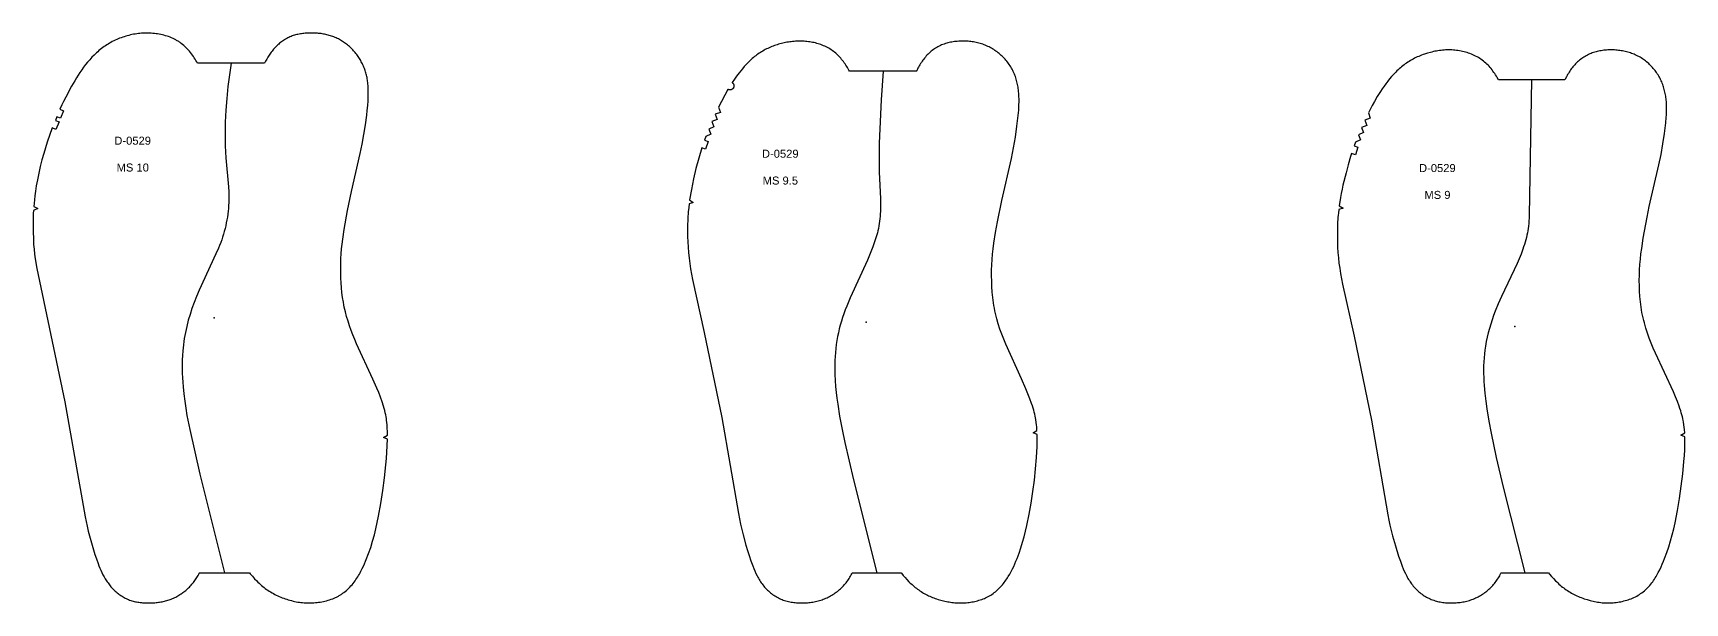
# Model space of a CAD drawing. Extents: x -397 to 4045, y -1309 to -990.
# Drawn here: x 1946 to 2772, y -1309 to -1024 of the extents above; entities that cross this region are included whole.
import ezdxf

# ---------------------------------------------------------------- set-up
doc = ezdxf.new("R2010")
doc.units = 0
doc.layers.add('DEFAULT', color=7, linetype='CONTINUOUS')
doc.styles.add('ARIAL_REGULAR', font='arial.ttf')

msp = doc.modelspace()

# ---------------------------------------------------------------- linework, layer by layer
at = {"layer": 'DEFAULT'}
for points in [[(2029.18, -1294.09), (2029.25, -1293.94), (2054.27, -1293.94), (2054.66, -1294.42), (2055.71, -1295.64), (2056.8, -1296.83), (2057.93, -1297.98), (2058.51, -1298.55), (2059.1, -1299.1), (2059.69, -1299.64), (2060.3, -1300.17), (2060.92, -1300.69), (2061.55, -1301.19), (2062.19, -1301.68), (2062.84, -1302.15), (2063.51, -1302.61), (2064.18, -1303.05), (2064.86, -1303.47), (2065.56, -1303.88), (2066.26, -1304.27), (2066.97, -1304.65), (2067.69, -1305.01), (2068.42, -1305.36), (2069.16, -1305.69), (2069.9, -1306.01), (2070.65, -1306.31), (2071.4, -1306.6), (2072.16, -1306.87), (2072.92, -1307.12), (2073.69, -1307.36), (2074.47, -1307.59), (2075.25, -1307.8), (2076.03, -1307.99), (2076.82, -1308.17), (2077.61, -1308.33), (2078.4, -1308.48), (2079.2, -1308.6), (2080, -1308.71), (2080.8, -1308.79), (2081.6, -1308.86), (2082.4, -1308.91), (2083.21, -1308.93), (2084.01, -1308.94), (2084.82, -1308.93), (2085.62, -1308.9), (2086.43, -1308.86), (2087.23, -1308.79), (2088.03, -1308.71), (2088.83, -1308.62), (2089.63, -1308.5), (2090.43, -1308.37), (2091.22, -1308.21), (2092.01, -1308.04), (2092.79, -1307.85), (2093.57, -1307.63), (2094.34, -1307.4), (2095.11, -1307.14), (2095.86, -1306.86), (2096.61, -1306.56), (2097.35, -1306.23), (2097.71, -1306.05), (2098.07, -1305.87), (2098.43, -1305.69), (2098.78, -1305.5), (2099.13, -1305.3), (2099.48, -1305.09), (2099.82, -1304.88), (2100.16, -1304.66), (2100.49, -1304.43), (2100.82, -1304.2), (2101.14, -1303.97), (2101.46, -1303.72), (2102.09, -1303.22), (2102.71, -1302.7), (2103.31, -1302.16), (2103.89, -1301.6), (2104.45, -1301.02), (2105, -1300.43), (2105.54, -1299.82), (2106.06, -1299.2), (2106.56, -1298.57), (2107.04, -1297.93), (2107.51, -1297.27), (2107.96, -1296.61), (2108.39, -1295.93), (2108.81, -1295.24), (2109.21, -1294.54), (2109.6, -1293.83), (2109.97, -1293.12), (2110.68, -1291.67), (2111.35, -1290.2), (2112.61, -1287.23), (2113.77, -1284.22), (2114.85, -1281.18), (2115.82, -1278.11), (2116.69, -1275), (2117.47, -1271.87), (2118.17, -1268.72), (2118.81, -1265.56), (2119.97, -1259.21), (2120.99, -1252.84), (2121.78, -1246.44), (2122.5, -1240.02), (2122.78, -1236.81), (2122.99, -1233.59), (2123.26, -1227.15), (2121.26, -1226.25), (2123.24, -1225.15), (2123.21, -1223.55), (2123.13, -1221.5), (2123.05, -1220.17), (2122.92, -1218.63), (2122.82, -1217.79), (2122.69, -1216.89), (2122.54, -1215.96), (2122.35, -1214.97), (2122.13, -1213.95), (2121.87, -1212.9), (2121.58, -1211.81), (2121.26, -1210.7), (2120.54, -1208.43), (2119.73, -1206.15), (2118.86, -1203.89), (2117.92, -1201.64), (2115.97, -1197.19), (2107.82, -1179.55), (2106.87, -1177.32), (2105.97, -1175.06), (2105.11, -1172.79), (2104.3, -1170.49), (2103.54, -1168.19), (2102.84, -1165.86), (2102.2, -1163.52), (2101.91, -1162.34), (2101.65, -1161.16), (2101.41, -1159.97), (2101.19, -1158.77), (2100.81, -1156.37), (2100.51, -1153.96), (2100.28, -1151.54), (2100.1, -1149.12), (2099.97, -1146.69), (2099.89, -1144.27), (2099.87, -1141.84), (2099.91, -1139.41), (2100, -1136.98), (2100.14, -1134.56), (2100.34, -1132.14), (2100.59, -1129.72), (2100.89, -1127.31), (2101.6, -1122.5), (2103.29, -1112.93), (2105.22, -1103.41), (2109.61, -1084.48), (2110.59, -1079.72), (2111.46, -1074.94), (2112.24, -1070.14), (2112.9, -1065.33), (2113.17, -1062.92), (2113.39, -1060.5), (2113.55, -1058.07), (2113.64, -1055.64), (2113.66, -1054.43), (2113.66, -1053.21), (2113.63, -1051.99), (2113.57, -1050.78), (2113.47, -1049.57), (2113.41, -1048.97), (2113.33, -1048.36), (2113.25, -1047.77), (2113.15, -1047.17), (2113.04, -1046.57), (2112.92, -1045.98), (2112.78, -1045.39), (2112.63, -1044.8), (2112.47, -1044.22), (2112.29, -1043.64), (2112.1, -1043.06), (2111.9, -1042.49), (2111.69, -1041.92), (2111.47, -1041.36), (2111.23, -1040.8), (2110.98, -1040.24), (2110.72, -1039.7), (2110.45, -1039.15), (2110.16, -1038.61), (2109.87, -1038.08), (2109.56, -1037.55), (2109.24, -1037.03), (2108.92, -1036.52), (2108.58, -1036.02), (2108.23, -1035.52), (2107.87, -1035.03), (2107.5, -1034.54), (2107.12, -1034.07), (2106.73, -1033.6), (2106.33, -1033.14), (2105.93, -1032.69), (2105.51, -1032.25), (2105.08, -1031.82), (2104.64, -1031.4), (2104.19, -1030.99), (2103.74, -1030.6), (2103.27, -1030.21), (2102.79, -1029.83), (2102.31, -1029.47), (2101.82, -1029.11), (2101.31, -1028.77), (2100.8, -1028.44), (2100.29, -1028.12), (2099.76, -1027.82), (2099.23, -1027.52), (2098.69, -1027.24), (2098.15, -1026.97), (2097.6, -1026.72), (2097.04, -1026.48), (2096.48, -1026.25), (2095.91, -1026.03), (2095.34, -1025.83), (2094.76, -1025.64), (2094.18, -1025.46), (2093.6, -1025.3), (2093.01, -1025.15), (2092.42, -1025.02), (2091.83, -1024.89), (2091.24, -1024.78), (2090.64, -1024.68), (2090.04, -1024.6), (2089.44, -1024.52), (2088.83, -1024.46), (2088.23, -1024.41), (2087.01, -1024.33), (2085.79, -1024.3), (2084.57, -1024.3), (2083.35, -1024.34), (2082.13, -1024.42), (2081.52, -1024.48), (2080.91, -1024.54), (2080.31, -1024.62), (2079.71, -1024.71), (2079.11, -1024.82), (2078.52, -1024.94), (2077.93, -1025.07), (2077.35, -1025.22), (2076.76, -1025.38), (2076.19, -1025.56), (2075.62, -1025.76), (2075.06, -1025.97), (2074.5, -1026.2), (2073.95, -1026.45), (2073.41, -1026.72), (2072.87, -1027), (2072.34, -1027.3), (2071.82, -1027.61), (2071.31, -1027.94), (2070.81, -1028.28), (2070.31, -1028.63), (2069.83, -1029), (2069.35, -1029.38), (2068.89, -1029.78), (2068.43, -1030.18), (2067.99, -1030.6), (2067.55, -1031.03), (2067.13, -1031.46), (2066.72, -1031.91), (2066.32, -1032.36), (2065.93, -1032.83), (2065.55, -1033.3), (2065.18, -1033.78), (2064.82, -1034.27), (2064.47, -1034.77), (2064.14, -1035.27), (2063.81, -1035.78), (2063.49, -1036.29), (2062.88, -1037.34), (2062.3, -1038.41), (2061.86, -1039.3), (2028.27, -1039.3), (2027.94, -1038.7), (2027.54, -1038.01), (2027.13, -1037.32), (2026.69, -1036.64), (2026.24, -1035.97), (2025.78, -1035.31), (2025.29, -1034.67), (2024.79, -1034.04), (2024.27, -1033.42), (2023.74, -1032.81), (2023.19, -1032.22), (2022.62, -1031.65), (2022.04, -1031.09), (2021.44, -1030.55), (2020.83, -1030.02), (2020.2, -1029.52), (2019.88, -1029.28), (2019.55, -1029.04), (2019.22, -1028.81), (2018.89, -1028.58), (2018.55, -1028.36), (2018.21, -1028.15), (2017.86, -1027.95), (2017.52, -1027.75), (2017.16, -1027.55), (2016.8, -1027.37), (2016.44, -1027.19), (2016.08, -1027.01), (2015.34, -1026.69), (2014.6, -1026.38), (2013.84, -1026.1), (2013.07, -1025.84), (2012.3, -1025.61), (2011.52, -1025.39), (2010.74, -1025.2), (2009.95, -1025.03), (2009.16, -1024.88), (2008.37, -1024.74), (2007.57, -1024.63), (2006.77, -1024.53), (2005.97, -1024.45), (2005.16, -1024.39), (2004.36, -1024.34), (2003.55, -1024.31), (2002.75, -1024.3), (2001.94, -1024.31), (2001.14, -1024.34), (2000.33, -1024.38), (1999.53, -1024.45), (1998.73, -1024.53), (1997.93, -1024.64), (1997.13, -1024.77), (1996.34, -1024.91), (1995.55, -1025.07), (1994.76, -1025.25), (1993.98, -1025.44), (1993.2, -1025.65), (1992.43, -1025.88), (1991.66, -1026.12), (1990.89, -1026.38), (1990.13, -1026.65), (1989.38, -1026.93), (1988.63, -1027.23), (1987.89, -1027.55), (1987.16, -1027.88), (1986.43, -1028.23), (1985.71, -1028.59), (1985, -1028.97), (1984.29, -1029.36), (1983.6, -1029.77), (1982.91, -1030.19), (1982.24, -1030.64), (1981.58, -1031.09), (1980.92, -1031.56), (1980.28, -1032.05), (1979.65, -1032.56), (1979.03, -1033.07), (1978.43, -1033.6), (1977.83, -1034.14), (1977.24, -1034.7), (1976.66, -1035.26), (1975.54, -1036.41), (1974.45, -1037.6), (1973.39, -1038.82), (1972.38, -1040.08), (1971.39, -1041.35), (1970.44, -1042.66), (1969.53, -1043.99), (1968.64, -1045.33), (1967.79, -1046.7), (1966.96, -1048.08), (1965.36, -1050.89), (1962.48, -1056.25), (1961.38, -1058.41), (1960.56, -1060.11), (1959.53, -1062.39), (1961.38, -1063.16), (1959.84, -1066.85), (1957.99, -1066.09), (1957.23, -1067.93), (1959.08, -1068.7), (1957.54, -1072.39), (1955.69, -1071.63), (1953.2, -1078.79), (1951.46, -1084.38), (1950.55, -1087.59), (1949.69, -1090.94), (1948.91, -1094.31), (1948.25, -1097.58), (1947.7, -1100.63), (1947.27, -1103.35), (1946.96, -1105.64), (1946.75, -1107.58), (1946.48, -1110.89), (1948.41, -1111.95), (1946.34, -1112.89), (1946.23, -1114.48), (1946.14, -1116.53), (1946.09, -1119.4), (1946.1, -1123.11), (1946.25, -1127.52), (1946.39, -1129.89), (1946.59, -1132.3), (1946.85, -1134.71), (1947.18, -1137.12), (1947.98, -1141.91), (1949.92, -1151.44), (1962.02, -1208.47), (1972.09, -1265.9), (1973.09, -1270.65), (1973.65, -1273.02), (1974.24, -1275.37), (1975.57, -1280.04), (1977.03, -1284.68), (1977.8, -1286.99), (1978.62, -1289.28), (1979.05, -1290.41), (1979.51, -1291.54), (1979.99, -1292.65), (1980.5, -1293.75), (1981.04, -1294.84), (1981.61, -1295.9), (1982.22, -1296.95), (1982.54, -1297.47), (1982.87, -1297.98), (1983.21, -1298.48), (1983.56, -1298.97), (1983.91, -1299.46), (1984.28, -1299.94), (1984.66, -1300.41), (1985.05, -1300.88), (1985.45, -1301.33), (1985.86, -1301.78), (1986.29, -1302.22), (1986.72, -1302.64), (1987.17, -1303.06), (1987.62, -1303.46), (1988.09, -1303.86), (1988.56, -1304.24), (1989.05, -1304.61), (1989.54, -1304.96), (1990.04, -1305.31), (1990.56, -1305.63), (1991.08, -1305.95), (1991.6, -1306.24), (1992.14, -1306.53), (1992.68, -1306.79), (1993.23, -1307.04), (1993.79, -1307.27), (1994.35, -1307.49), (1994.92, -1307.68), (1995.5, -1307.86), (1996.08, -1308.03), (1996.66, -1308.17), (1997.25, -1308.31), (1997.85, -1308.43), (1998.44, -1308.53), (1999.04, -1308.62), (1999.65, -1308.7), (2000.25, -1308.77), (2000.86, -1308.82), (2002.08, -1308.9), (2003.3, -1308.94), (2004.52, -1308.94), (2005.74, -1308.91), (2006.96, -1308.83), (2007.57, -1308.78), (2008.17, -1308.72), (2008.77, -1308.64), (2009.37, -1308.56), (2009.97, -1308.46), (2010.57, -1308.35), (2011.16, -1308.23), (2011.75, -1308.09), (2012.33, -1307.94), (2012.92, -1307.78), (2013.5, -1307.61), (2014.07, -1307.42), (2014.64, -1307.21), (2015.21, -1307), (2015.77, -1306.77), (2016.33, -1306.52), (2016.88, -1306.27), (2017.43, -1306), (2017.96, -1305.72), (2018.5, -1305.43), (2019.02, -1305.12), (2019.54, -1304.8), (2020.05, -1304.47), (2020.55, -1304.13), (2021.04, -1303.78), (2021.53, -1303.41), (2022, -1303.03), (2022.47, -1302.65), (2022.93, -1302.25), (2023.37, -1301.84), (2023.81, -1301.42), (2024.24, -1300.99), (2024.66, -1300.55), (2025.07, -1300.1), (2025.47, -1299.64), (2025.86, -1299.18), (2026.24, -1298.7), (2026.6, -1298.22), (2026.96, -1297.73), (2027.31, -1297.23), (2027.65, -1296.72), (2027.98, -1296.21), (2028.29, -1295.69), (2028.6, -1295.16), (2028.9, -1294.63)], [(2387.69, -1043.33), (2354.24, -1043.33), (2353.92, -1042.76), (2353.19, -1041.53), (2352.81, -1040.92), (2352.41, -1040.32), (2352.01, -1039.73), (2351.59, -1039.15), (2351.16, -1038.57), (2350.72, -1038.01), (2350.27, -1037.45), (2349.81, -1036.91), (2349.33, -1036.38), (2348.84, -1035.86), (2348.33, -1035.35), (2347.81, -1034.85), (2347.28, -1034.37), (2346.73, -1033.91), (2346.17, -1033.46), (2345.6, -1033.04), (2345.01, -1032.63), (2344.41, -1032.24), (2343.8, -1031.87), (2343.17, -1031.52), (2342.54, -1031.2), (2341.89, -1030.89), (2341.23, -1030.6), (2340.57, -1030.33), (2339.9, -1030.08), (2339.22, -1029.85), (2338.53, -1029.63), (2337.84, -1029.44), (2337.15, -1029.25), (2336.45, -1029.09), (2335.75, -1028.94), (2335.05, -1028.81), (2334.34, -1028.7), (2333.63, -1028.6), (2332.92, -1028.52), (2332.21, -1028.45), (2331.49, -1028.4), (2330.78, -1028.36), (2330.06, -1028.34), (2329.35, -1028.33), (2328.63, -1028.34), (2327.91, -1028.37), (2327.2, -1028.4), (2326.48, -1028.46), (2325.77, -1028.52), (2325.06, -1028.6), (2324.35, -1028.7), (2323.64, -1028.81), (2322.93, -1028.93), (2322.23, -1029.06), (2321.53, -1029.21), (2320.83, -1029.36), (2320.13, -1029.53), (2319.44, -1029.72), (2318.75, -1029.91), (2318.07, -1030.12), (2317.39, -1030.34), (2316.71, -1030.57), (2316.04, -1030.82), (2315.37, -1031.08), (2314.7, -1031.35), (2314.05, -1031.64), (2313.4, -1031.93), (2312.75, -1032.25), (2312.11, -1032.57), (2311.48, -1032.91), (2310.86, -1033.26), (2310.24, -1033.63), (2309.63, -1034.01), (2309.03, -1034.4), (2308.44, -1034.8), (2307.86, -1035.22), (2307.29, -1035.65), (2306.72, -1036.09), (2306.17, -1036.54), (2305.62, -1037), (2305.08, -1037.48), (2304.56, -1037.96), (2304.04, -1038.46), (2303.53, -1038.96), (2302.53, -1039.99), (2301.57, -1041.05), (2300.66, -1042.11), (2299.8, -1043.14), (2299.02, -1044.13), (2297.69, -1045.87), (2296.7, -1047.25), (2295.5, -1049.03), (2295.56, -1049.06), (2295.61, -1049.1), (2295.67, -1049.15), (2295.72, -1049.19), (2295.77, -1049.24), (2295.82, -1049.28), (2295.87, -1049.33), (2295.92, -1049.38), (2295.96, -1049.44), (2296.01, -1049.49), (2296.05, -1049.54), (2296.09, -1049.6), (2296.13, -1049.66), (2296.16, -1049.72), (2296.19, -1049.78), (2296.23, -1049.84), (2296.25, -1049.9), (2296.28, -1049.97), (2296.31, -1050.03), (2296.33, -1050.1), (2296.35, -1050.16), (2296.37, -1050.23), (2296.38, -1050.3), (2296.4, -1050.36), (2296.41, -1050.43), (2296.41, -1050.5), (2296.42, -1050.57), (2296.42, -1050.64), (2296.43, -1050.71), (2296.43, -1050.78), (2296.42, -1050.85), (2296.42, -1050.92), (2296.41, -1050.98), (2296.4, -1051.05), (2296.39, -1051.12), (2296.37, -1051.19), (2296.35, -1051.25), (2296.33, -1051.32), (2296.31, -1051.39), (2296.29, -1051.45), (2296.26, -1051.51), (2296.23, -1051.58), (2296.2, -1051.64), (2296.17, -1051.7), (2296.13, -1051.76), (2296.1, -1051.82), (2296.06, -1051.87), (2296.02, -1051.93), (2295.97, -1051.98), (2295.93, -1052.04), (2295.88, -1052.09), (2295.83, -1052.14), (2295.78, -1052.18), (2295.73, -1052.23), (2295.68, -1052.27), (2295.62, -1052.32), (2295.57, -1052.36), (2295.51, -1052.39), (2295.45, -1052.43), (2295.39, -1052.46), (2295.33, -1052.5), (2295.27, -1052.53), (2295.2, -1052.55), (2295.14, -1052.58), (2295.08, -1052.6), (2295.01, -1052.63), (2294.94, -1052.64), (2294.88, -1052.66), (2294.81, -1052.68), (2294.74, -1052.69), (2294.67, -1052.7), (2294.6, -1052.7), (2294.53, -1052.71), (2294.47, -1052.71), (2294.4, -1052.71), (2294.33, -1052.71), (2294.26, -1052.7), (2294.19, -1052.7), (2294.12, -1052.69), (2294.05, -1052.68), (2293.99, -1052.66), (2293.92, -1052.65), (2293.85, -1052.63), (2293.79, -1052.61), (2293.72, -1052.58), (2293.66, -1052.56), (2293.59, -1052.53), (2293.53, -1052.5), (2293.47, -1052.47), (2293.41, -1052.43), (2288.76, -1061.29), (2289.67, -1063.96), (2287.01, -1064.88), (2287.99, -1067.52), (2285.36, -1068.53), (2286.42, -1071.14), (2283.82, -1072.22), (2284.95, -1074.81), (2282.36, -1075.94), (2281.67, -1077.82), (2283.55, -1078.5), (2282.27, -1082.22), (2280.37, -1081.6), (2278.8, -1086.72), (2277.41, -1091.89), (2276.19, -1097.11), (2275.14, -1102.36), (2274.27, -1107.64), (2276.12, -1108.89), (2274.01, -1109.63), (2273.81, -1111.39), (2273.61, -1113.67), (2273.42, -1116.87), (2273.28, -1121), (2273.26, -1125.93), (2273.33, -1128.58), (2273.47, -1131.27), (2273.69, -1133.97), (2273.99, -1136.66), (2274.36, -1139.35), (2274.78, -1142.03), (2275.77, -1147.35), (2281.56, -1173.82), (2290.38, -1216.28), (2298.65, -1264.34), (2299.73, -1269.65), (2301, -1274.92), (2302.43, -1280.15), (2303.19, -1282.75), (2304.01, -1285.33), (2304.89, -1287.9), (2305.83, -1290.44), (2306.34, -1291.7), (2306.87, -1292.95), (2307.44, -1294.18), (2308.04, -1295.4), (2308.36, -1296), (2308.68, -1296.59), (2309.02, -1297.17), (2309.37, -1297.75), (2309.74, -1298.32), (2310.12, -1298.88), (2310.51, -1299.43), (2310.92, -1299.97), (2311.34, -1300.5), (2311.77, -1301.02), (2312.23, -1301.53), (2312.69, -1302.02), (2313.17, -1302.5), (2313.66, -1302.97), (2314.17, -1303.42), (2314.69, -1303.86), (2315.22, -1304.28), (2315.76, -1304.69), (2316.32, -1305.08), (2316.88, -1305.45), (2317.46, -1305.8), (2318.04, -1306.13), (2318.64, -1306.45), (2319.24, -1306.74), (2319.86, -1307.01), (2320.48, -1307.26), (2321.11, -1307.5), (2321.75, -1307.71), (2322.39, -1307.9), (2323.04, -1308.08), (2323.7, -1308.24), (2324.36, -1308.38), (2325.03, -1308.5), (2325.7, -1308.61), (2326.37, -1308.7), (2327.05, -1308.77), (2327.73, -1308.83), (2328.41, -1308.88), (2329.09, -1308.91), (2329.77, -1308.93), (2330.45, -1308.94), (2331.14, -1308.94), (2331.82, -1308.92), (2332.5, -1308.89), (2333.18, -1308.84), (2333.85, -1308.78), (2334.53, -1308.71), (2335.2, -1308.62), (2335.87, -1308.52), (2336.54, -1308.4), (2337.2, -1308.26), (2337.86, -1308.12), (2338.52, -1307.95), (2339.17, -1307.77), (2339.81, -1307.57), (2340.45, -1307.36), (2341.09, -1307.13), (2341.72, -1306.89), (2342.34, -1306.62), (2342.95, -1306.34), (2343.56, -1306.05), (2344.16, -1305.74), (2344.76, -1305.41), (2345.34, -1305.07), (2345.92, -1304.72), (2346.49, -1304.35), (2347.04, -1303.96), (2347.59, -1303.57), (2348.13, -1303.15), (2348.66, -1302.73), (2349.18, -1302.29), (2349.68, -1301.84), (2350.18, -1301.37), (2350.66, -1300.9), (2351.13, -1300.41), (2351.59, -1299.9), (2352.03, -1299.39), (2352.47, -1298.87), (2352.88, -1298.34), (2353.29, -1297.79), (2353.68, -1297.24), (2354.06, -1296.67), (2354.42, -1296.1), (2354.76, -1295.52), (2355.1, -1294.93), (2355.41, -1294.33), (2355.6, -1293.94), (2380.01, -1293.94), (2380.17, -1294.13), (2381.02, -1295.17), (2381.94, -1296.23), (2382.9, -1297.29), (2383.89, -1298.32), (2384.4, -1298.82), (2384.92, -1299.31), (2385.45, -1299.8), (2385.99, -1300.27), (2386.53, -1300.74), (2387.09, -1301.19), (2387.65, -1301.63), (2388.23, -1302.06), (2388.81, -1302.47), (2389.4, -1302.88), (2390, -1303.27), (2390.61, -1303.65), (2391.22, -1304.01), (2391.85, -1304.37), (2392.48, -1304.7), (2393.12, -1305.03), (2393.76, -1305.34), (2394.41, -1305.64), (2395.07, -1305.93), (2395.73, -1306.2), (2396.4, -1306.46), (2397.07, -1306.7), (2397.75, -1306.94), (2398.43, -1307.16), (2399.12, -1307.36), (2399.81, -1307.56), (2400.5, -1307.74), (2401.2, -1307.91), (2401.89, -1308.07), (2402.6, -1308.22), (2403.3, -1308.35), (2404.01, -1308.47), (2404.71, -1308.58), (2405.42, -1308.67), (2406.14, -1308.75), (2406.85, -1308.82), (2407.56, -1308.87), (2408.28, -1308.91), (2409, -1308.93), (2409.71, -1308.94), (2410.43, -1308.94), (2411.14, -1308.92), (2411.86, -1308.88), (2412.57, -1308.83), (2413.29, -1308.76), (2414, -1308.68), (2414.71, -1308.58), (2415.41, -1308.46), (2416.12, -1308.33), (2416.82, -1308.18), (2417.52, -1308.02), (2418.21, -1307.84), (2418.9, -1307.64), (2419.58, -1307.43), (2420.26, -1307.19), (2420.93, -1306.94), (2421.6, -1306.67), (2422.25, -1306.39), (2422.9, -1306.08), (2423.54, -1305.75), (2424.16, -1305.41), (2424.78, -1305.04), (2425.38, -1304.65), (2425.96, -1304.24), (2426.54, -1303.81), (2427.1, -1303.36), (2427.64, -1302.9), (2428.18, -1302.42), (2428.7, -1301.93), (2429.2, -1301.42), (2429.69, -1300.9), (2430.17, -1300.37), (2430.64, -1299.82), (2431.09, -1299.27), (2431.53, -1298.7), (2431.96, -1298.13), (2432.37, -1297.54), (2432.78, -1296.95), (2433.17, -1296.35), (2433.56, -1295.75), (2434.29, -1294.52), (2434.98, -1293.26), (2435.64, -1291.99), (2436.26, -1290.7), (2436.84, -1289.39), (2437.4, -1288.07), (2437.93, -1286.74), (2438.93, -1284.05), (2439.86, -1281.34), (2440.72, -1278.61), (2441.51, -1275.86), (2442.22, -1273.08), (2442.85, -1270.29), (2443.99, -1264.67), (2444.99, -1259.03), (2445.85, -1253.36), (2446.59, -1247.68), (2447.22, -1241.98), (2447.68, -1236.27), (2447.97, -1230.84), (2448.04, -1228.66), (2448.05, -1226.97), (2448.01, -1224.82), (2445.97, -1223.92), (2447.91, -1222.82), (2447.78, -1221.05), (2447.67, -1220), (2447.52, -1218.77), (2447.29, -1217.3), (2447.15, -1216.48), (2446.98, -1215.61), (2446.78, -1214.68), (2446.54, -1213.7), (2446.27, -1212.67), (2445.96, -1211.6), (2445.61, -1210.49), (2445.22, -1209.34), (2444.35, -1206.95), (2442.34, -1201.99), (2440.19, -1197.01), (2432.32, -1179.76), (2431.29, -1177.25), (2430.32, -1174.72), (2429.41, -1172.17), (2428.58, -1169.59), (2427.83, -1166.98), (2427.49, -1165.67), (2427.18, -1164.35), (2426.89, -1163.03), (2426.63, -1161.7), (2426.39, -1160.37), (2426.18, -1159.03), (2425.84, -1156.34), (2425.58, -1153.65), (2425.39, -1150.94), (2425.27, -1148.23), (2425.22, -1145.52), (2425.24, -1142.81), (2425.33, -1140.11), (2425.5, -1137.4), (2425.74, -1134.7), (2426.03, -1132.01), (2426.38, -1129.32), (2427.19, -1123.96), (2428.13, -1118.63), (2430.28, -1108), (2435.18, -1086.88), (2436.23, -1081.57), (2437.14, -1076.23), (2437.91, -1070.86), (2438.52, -1065.48), (2438.75, -1062.77), (2438.84, -1061.42), (2438.9, -1060.07), (2438.94, -1058.71), (2438.94, -1057.36), (2438.9, -1056), (2438.83, -1054.65), (2438.7, -1053.3), (2438.63, -1052.63), (2438.53, -1051.95), (2438.43, -1051.28), (2438.31, -1050.62), (2438.18, -1049.95), (2438.04, -1049.29), (2437.88, -1048.63), (2437.71, -1047.98), (2437.52, -1047.33), (2437.32, -1046.68), (2437.1, -1046.05), (2436.87, -1045.41), (2436.62, -1044.79), (2436.36, -1044.17), (2436.07, -1043.55), (2435.78, -1042.95), (2435.46, -1042.35), (2435.13, -1041.76), (2434.78, -1041.18), (2434.42, -1040.6), (2434.05, -1040.04), (2433.66, -1039.48), (2433.25, -1038.94), (2432.83, -1038.41), (2432.4, -1037.88), (2431.95, -1037.37), (2431.5, -1036.87), (2431.02, -1036.38), (2430.54, -1035.9), (2430.05, -1035.44), (2429.54, -1034.99), (2429.02, -1034.55), (2428.5, -1034.12), (2427.96, -1033.71), (2427.41, -1033.31), (2426.85, -1032.93), (2426.28, -1032.56), (2425.71, -1032.2), (2425.12, -1031.86), (2424.53, -1031.54), (2423.93, -1031.23), (2423.32, -1030.93), (2422.7, -1030.65), (2422.08, -1030.39), (2421.45, -1030.14), (2420.82, -1029.91), (2420.18, -1029.7), (2419.53, -1029.5), (2418.88, -1029.32), (2418.23, -1029.16), (2417.57, -1029.01), (2416.9, -1028.88), (2416.24, -1028.76), (2415.57, -1028.66), (2414.89, -1028.57), (2414.22, -1028.49), (2413.54, -1028.43), (2412.86, -1028.39), (2412.18, -1028.36), (2411.5, -1028.34), (2410.82, -1028.33), (2410.14, -1028.34), (2409.46, -1028.36), (2408.77, -1028.39), (2408.09, -1028.44), (2407.41, -1028.5), (2406.74, -1028.58), (2406.06, -1028.67), (2405.39, -1028.78), (2404.73, -1028.9), (2404.07, -1029.04), (2403.41, -1029.2), (2402.76, -1029.37), (2402.11, -1029.57), (2401.48, -1029.78), (2400.85, -1030.01), (2400.22, -1030.26), (2399.61, -1030.54), (2399, -1030.83), (2398.41, -1031.14), (2397.82, -1031.48), (2397.25, -1031.83), (2396.68, -1032.2), (2396.13, -1032.59), (2395.58, -1032.99), (2395.05, -1033.42), (2394.54, -1033.85), (2394.03, -1034.31), (2393.54, -1034.77), (2393.06, -1035.25), (2392.59, -1035.75), (2392.14, -1036.26), (2391.7, -1036.77), (2391.28, -1037.3), (2390.87, -1037.84), (2390.48, -1038.4), (2390.1, -1038.96), (2389.74, -1039.52), (2389.39, -1040.1), (2389.05, -1040.69), (2388.72, -1041.28), (2388.41, -1041.88), (2387.8, -1043.09)], [(2711.91, -1047.35), (2711.74, -1047.72), (2678.54, -1047.72), (2677.92, -1046.56), (2677.53, -1045.89), (2677.13, -1045.23), (2676.71, -1044.58), (2676.28, -1043.94), (2675.84, -1043.31), (2675.37, -1042.69), (2674.9, -1042.08), (2674.4, -1041.49), (2673.89, -1040.91), (2673.36, -1040.35), (2672.81, -1039.8), (2672.25, -1039.27), (2671.67, -1038.76), (2671.07, -1038.27), (2670.45, -1037.8), (2669.83, -1037.35), (2669.18, -1036.93), (2668.53, -1036.52), (2667.85, -1036.14), (2667.17, -1035.78), (2666.48, -1035.44), (2665.77, -1035.13), (2665.06, -1034.84), (2664.33, -1034.57), (2663.6, -1034.32), (2662.86, -1034.09), (2662.12, -1033.88), (2661.37, -1033.69), (2660.61, -1033.51), (2659.86, -1033.35), (2659.1, -1033.21), (2658.33, -1033.08), (2657.57, -1032.97), (2656.8, -1032.88), (2656.03, -1032.81), (2655.26, -1032.76), (2654.49, -1032.73), (2653.72, -1032.72), (2652.95, -1032.72), (2652.17, -1032.75), (2651.4, -1032.79), (2650.63, -1032.85), (2649.86, -1032.93), (2649.1, -1033.03), (2648.33, -1033.14), (2647.57, -1033.27), (2646.81, -1033.42), (2646.06, -1033.58), (2645.3, -1033.76), (2644.56, -1033.95), (2643.07, -1034.37), (2641.59, -1034.84), (2640.86, -1035.09), (2640.14, -1035.36), (2639.42, -1035.64), (2638.7, -1035.93), (2637.99, -1036.24), (2637.29, -1036.57), (2636.6, -1036.91), (2635.92, -1037.27), (2635.24, -1037.64), (2634.57, -1038.03), (2633.92, -1038.44), (2633.27, -1038.86), (2632.63, -1039.29), (2632, -1039.74), (2631.37, -1040.2), (2630.76, -1040.67), (2630.16, -1041.15), (2629.57, -1041.65), (2628.99, -1042.16), (2628.42, -1042.68), (2627.85, -1043.21), (2627.3, -1043.75), (2626.22, -1044.86), (2625.18, -1046), (2624.17, -1047.17), (2623.2, -1048.37), (2622.26, -1049.6), (2621.36, -1050.85), (2620.48, -1052.13), (2619.63, -1053.42), (2618.02, -1056.01), (2616.6, -1058.44), (2615.47, -1060.5), (2613.56, -1064.18), (2614.46, -1066.85), (2611.8, -1067.77), (2612.77, -1070.42), (2610.13, -1071.41), (2611.17, -1074.03), (2608.56, -1075.09), (2609.68, -1077.68), (2607.1, -1078.81), (2606.41, -1080.69), (2608.3, -1081.36), (2607.03, -1085.09), (2605.13, -1084.48), (2604.65, -1085.98), (2603.47, -1090.04), (2602.37, -1094.13), (2600.82, -1100.28), (2600.37, -1102.35), (2599.98, -1104.38), (2599.63, -1106.42), (2599.02, -1110.53), (2600.87, -1111.78), (2598.76, -1112.51), (2598.55, -1114.25), (2598.45, -1115.28), (2598.35, -1116.49), (2598.17, -1119.64), (2598.06, -1123.72), (2598.05, -1126.07), (2598.09, -1128.57), (2598.18, -1131.18), (2598.33, -1133.84), (2598.56, -1136.5), (2598.86, -1139.15), (2599.22, -1141.79), (2599.65, -1144.43), (2600.64, -1149.68), (2606.43, -1175.74), (2615.18, -1217.57), (2623.3, -1264.94), (2623.79, -1267.57), (2624.34, -1270.18), (2624.95, -1272.78), (2625.63, -1275.36), (2627.09, -1280.5), (2628.67, -1285.6), (2629.53, -1288.13), (2630.48, -1290.63), (2630.98, -1291.87), (2631.52, -1293.09), (2632.08, -1294.31), (2632.69, -1295.5), (2633.01, -1296.08), (2633.34, -1296.66), (2633.68, -1297.24), (2634.03, -1297.8), (2634.39, -1298.36), (2634.77, -1298.91), (2635.16, -1299.45), (2635.57, -1299.97), (2635.99, -1300.49), (2636.42, -1301), (2636.87, -1301.5), (2637.33, -1301.98), (2637.81, -1302.46), (2638.29, -1302.91), (2638.79, -1303.36), (2639.31, -1303.79), (2639.83, -1304.21), (2640.36, -1304.61), (2640.91, -1304.99), (2641.47, -1305.36), (2642.03, -1305.71), (2642.61, -1306.04), (2643.2, -1306.35), (2643.79, -1306.64), (2644.39, -1306.92), (2645.01, -1307.17), (2645.63, -1307.41), (2646.25, -1307.62), (2646.89, -1307.82), (2647.53, -1308), (2648.17, -1308.17), (2648.82, -1308.31), (2649.48, -1308.45), (2650.13, -1308.56), (2650.8, -1308.66), (2651.46, -1308.74), (2652.13, -1308.81), (2652.8, -1308.86), (2653.47, -1308.9), (2654.14, -1308.93), (2654.81, -1308.94), (2655.48, -1308.94), (2656.15, -1308.93), (2656.82, -1308.9), (2657.49, -1308.86), (2658.16, -1308.8), (2658.82, -1308.73), (2659.48, -1308.65), (2660.15, -1308.55), (2660.8, -1308.44), (2661.46, -1308.31), (2662.11, -1308.17), (2662.76, -1308.01), (2663.4, -1307.83), (2664.04, -1307.65), (2664.68, -1307.44), (2665.3, -1307.22), (2665.93, -1306.99), (2666.55, -1306.74), (2667.16, -1306.47), (2667.76, -1306.19), (2668.36, -1305.89), (2668.95, -1305.58), (2669.53, -1305.25), (2670.1, -1304.91), (2670.67, -1304.56), (2671.22, -1304.19), (2671.77, -1303.8), (2672.3, -1303.4), (2672.83, -1302.99), (2673.34, -1302.57), (2673.84, -1302.13), (2674.33, -1301.67), (2674.81, -1301.21), (2675.27, -1300.73), (2675.72, -1300.23), (2676.16, -1299.73), (2676.59, -1299.22), (2677, -1298.69), (2677.4, -1298.15), (2677.78, -1297.61), (2678.15, -1297.05), (2678.51, -1296.48), (2678.85, -1295.91), (2679.18, -1295.33), (2679.5, -1294.74), (2679.79, -1294.14), (2679.89, -1293.94), (2703.56, -1293.94), (2704, -1294.49), (2705, -1295.66), (2706.04, -1296.8), (2707.12, -1297.91), (2707.68, -1298.45), (2708.24, -1298.98), (2708.81, -1299.5), (2709.39, -1300.01), (2709.98, -1300.5), (2710.59, -1300.99), (2711.2, -1301.46), (2711.82, -1301.92), (2712.45, -1302.37), (2713.09, -1302.8), (2713.74, -1303.22), (2714.4, -1303.63), (2715.06, -1304.02), (2715.74, -1304.39), (2716.42, -1304.75), (2717.12, -1305.09), (2717.82, -1305.42), (2718.52, -1305.73), (2719.24, -1306.02), (2719.96, -1306.3), (2720.68, -1306.57), (2721.41, -1306.82), (2722.89, -1307.29), (2724.38, -1307.71), (2725.13, -1307.9), (2725.88, -1308.07), (2726.64, -1308.24), (2727.39, -1308.38), (2728.15, -1308.52), (2728.92, -1308.63), (2729.68, -1308.73), (2730.45, -1308.81), (2731.22, -1308.87), (2732, -1308.91), (2732.77, -1308.94), (2733.54, -1308.94), (2734.31, -1308.93), (2735.08, -1308.9), (2735.86, -1308.85), (2736.62, -1308.77), (2737.39, -1308.68), (2738.16, -1308.58), (2738.92, -1308.45), (2739.68, -1308.31), (2740.44, -1308.15), (2741.19, -1307.97), (2741.94, -1307.78), (2742.68, -1307.57), (2743.42, -1307.34), (2744.15, -1307.09), (2744.88, -1306.82), (2745.59, -1306.53), (2746.3, -1306.22), (2746.99, -1305.88), (2747.68, -1305.52), (2748.35, -1305.14), (2749.01, -1304.73), (2749.65, -1304.3), (2750.28, -1303.86), (2750.89, -1303.38), (2751.49, -1302.89), (2752.07, -1302.39), (2752.63, -1301.86), (2753.18, -1301.31), (2753.71, -1300.75), (2754.22, -1300.17), (2754.72, -1299.58), (2755.2, -1298.97), (2755.66, -1298.35), (2756.11, -1297.72), (2756.54, -1297.08), (2756.95, -1296.43), (2757.35, -1295.77), (2757.74, -1295.1), (2758.48, -1293.74), (2759.17, -1292.36), (2759.83, -1290.96), (2760.46, -1289.55), (2761.06, -1288.12), (2761.63, -1286.69), (2762.71, -1283.79), (2763.7, -1280.86), (2764.61, -1277.91), (2765.43, -1274.93), (2766.16, -1271.92), (2766.83, -1268.91), (2768.07, -1262.85), (2768.61, -1259.81), (2769.1, -1256.75), (2769.95, -1250.63), (2770.71, -1244.49), (2771.31, -1238.34), (2771.54, -1235.3), (2771.7, -1232.49), (2771.77, -1230.14), (2771.79, -1228.31), (2771.75, -1225.99), (2769.71, -1225.09), (2771.66, -1223.99), (2771.52, -1222.24), (2771.41, -1221.22), (2771.25, -1220), (2771.01, -1218.56), (2770.86, -1217.75), (2770.68, -1216.89), (2770.48, -1215.98), (2770.24, -1215.02), (2769.96, -1214.01), (2769.65, -1212.96), (2769.3, -1211.86), (2768.91, -1210.73), (2768.03, -1208.38), (2767.06, -1205.96), (2766.02, -1203.51), (2757.03, -1184.13), (2755.96, -1181.68), (2754.94, -1179.21), (2753.97, -1176.73), (2753.07, -1174.21), (2752.24, -1171.67), (2751.86, -1170.39), (2751.5, -1169.11), (2751.16, -1167.81), (2750.85, -1166.52), (2750.57, -1165.21), (2750.31, -1163.9), (2750.08, -1162.59), (2749.88, -1161.27), (2749.7, -1159.95), (2749.55, -1158.62), (2749.31, -1155.96), (2749.14, -1153.29), (2749.03, -1150.62), (2748.98, -1147.95), (2749, -1145.28), (2749.09, -1142.62), (2749.27, -1139.95), (2749.51, -1137.29), (2749.81, -1134.64), (2750.16, -1131.99), (2750.98, -1126.71), (2752.88, -1116.2), (2753.95, -1110.97), (2758.8, -1090.17), (2759.86, -1084.93), (2760.79, -1079.67), (2761.57, -1074.39), (2762.19, -1069.08), (2762.43, -1066.42), (2762.52, -1065.08), (2762.58, -1063.75), (2762.62, -1062.41), (2762.61, -1061.08), (2762.57, -1059.75), (2762.54, -1059.08), (2762.49, -1058.42), (2762.43, -1057.75), (2762.35, -1057.09), (2762.27, -1056.43), (2762.17, -1055.77), (2762.05, -1055.11), (2761.93, -1054.46), (2761.79, -1053.8), (2761.64, -1053.16), (2761.47, -1052.51), (2761.29, -1051.87), (2761.09, -1051.23), (2760.88, -1050.6), (2760.66, -1049.97), (2760.42, -1049.35), (2760.17, -1048.73), (2759.9, -1048.12), (2759.62, -1047.52), (2759.32, -1046.92), (2759, -1046.33), (2758.68, -1045.75), (2758.33, -1045.17), (2757.98, -1044.61), (2757.6, -1044.05), (2757.22, -1043.51), (2756.82, -1042.97), (2756.41, -1042.44), (2755.98, -1041.93), (2755.54, -1041.42), (2755.09, -1040.93), (2754.63, -1040.45), (2754.15, -1039.99), (2753.66, -1039.53), (2753.16, -1039.09), (2752.65, -1038.67), (2752.13, -1038.25), (2751.59, -1037.86), (2751.05, -1037.47), (2750.49, -1037.1), (2749.93, -1036.75), (2749.35, -1036.4), (2748.77, -1036.08), (2748.18, -1035.77), (2747.59, -1035.47), (2746.98, -1035.19), (2746.37, -1034.92), (2745.75, -1034.67), (2745.13, -1034.44), (2744.5, -1034.22), (2743.86, -1034.01), (2743.22, -1033.82), (2742.58, -1033.65), (2741.93, -1033.49), (2741.28, -1033.35), (2740.63, -1033.22), (2739.97, -1033.11), (2739.31, -1033.01), (2738.64, -1032.93), (2737.98, -1032.86), (2737.31, -1032.8), (2736.64, -1032.76), (2735.97, -1032.73), (2735.3, -1032.72), (2734.63, -1032.72), (2733.96, -1032.73), (2733.29, -1032.76), (2732.62, -1032.79), (2731.95, -1032.85), (2731.28, -1032.92), (2730.62, -1033), (2729.96, -1033.1), (2729.3, -1033.21), (2728.64, -1033.34), (2727.99, -1033.49), (2727.35, -1033.65), (2726.71, -1033.84), (2726.08, -1034.03), (2725.45, -1034.25), (2724.83, -1034.49), (2724.22, -1034.74), (2723.61, -1035.02), (2723.02, -1035.31), (2722.43, -1035.62), (2721.86, -1035.95), (2721.29, -1036.3), (2720.73, -1036.67), (2720.19, -1037.05), (2719.65, -1037.45), (2719.13, -1037.87), (2718.62, -1038.3), (2718.12, -1038.74), (2717.63, -1039.2), (2717.15, -1039.67), (2716.69, -1040.16), (2716.24, -1040.66), (2715.81, -1041.16), (2715.39, -1041.68), (2714.99, -1042.21), (2714.59, -1042.75), (2714.22, -1043.3), (2713.85, -1043.86), (2713.5, -1044.42), (2713.16, -1045), (2712.83, -1045.58), (2712.51, -1046.16)]]:
    msp.add_lwpolyline(points, close=True, dxfattribs=at)
for points in [[(2045.06, -1039.3), (2043.52, -1051.06), (2042.92, -1056.97), (2042.46, -1062.89), (2042.17, -1068.82), (2042.06, -1074.74), (2042.08, -1077.7), (2042.16, -1080.66), (2042.3, -1083.62), (2042.5, -1086.57), (2043.83, -1101.14), (2043.95, -1103.58), (2043.99, -1106.01), (2043.98, -1107.47), (2043.93, -1108.93), (2043.85, -1110.4), (2043.74, -1111.86), (2043.6, -1113.31), (2043.42, -1114.77), (2043.21, -1116.22), (2042.97, -1117.67), (2042.7, -1119.11), (2042.39, -1120.54), (2042.06, -1121.97), (2041.69, -1123.38), (2041.29, -1124.79), (2040.85, -1126.19), (2040.39, -1127.57), (2039.89, -1128.95), (2039.34, -1130.38), (2038.75, -1131.81), (2037.51, -1134.63), (2029.08, -1152.74), (2027.78, -1155.81), (2026.57, -1158.91), (2025.52, -1161.83), (2024.56, -1164.79), (2023.69, -1167.78), (2022.92, -1170.8), (2022.25, -1173.84), (2021.96, -1175.37), (2021.69, -1176.9), (2021.46, -1178.43), (2021.25, -1179.97), (2021.06, -1181.52), (2020.91, -1183.06), (2020.75, -1185.29), (2020.64, -1187.52), (2020.59, -1189.76), (2020.59, -1191.99), (2020.64, -1194.23), (2020.74, -1196.46), (2020.88, -1198.69), (2021.06, -1200.92), (2021.43, -1204.52), (2021.89, -1208.1), (2022.42, -1211.67), (2023.02, -1215.24), (2024.39, -1222.34), (2029.43, -1244.61), (2041.76, -1293.94)], [(2370.97, -1043.33), (2369.99, -1057.7), (2369.27, -1072.08), (2369.07, -1079.28), (2368.99, -1086.48), (2369.07, -1093.68), (2369.61, -1107.14), (2369.68, -1110.27), (2369.67, -1111.84), (2369.63, -1113.41), (2369.57, -1114.62), (2369.48, -1115.84), (2369.37, -1117.05), (2369.23, -1118.26), (2369.06, -1119.46), (2368.85, -1120.66), (2368.62, -1121.85), (2368.36, -1123.04), (2368.11, -1124.06), (2367.84, -1125.07), (2367.54, -1126.08), (2367.23, -1127.08), (2366.57, -1129.07), (2365.85, -1131.04), (2364.53, -1134.42), (2363.12, -1137.76), (2354.51, -1156.61), (2352.78, -1160.76), (2352.07, -1162.61), (2351.39, -1164.48), (2350.75, -1166.36), (2350.15, -1168.25), (2349.6, -1170.16), (2349.09, -1172.07), (2348.63, -1174), (2348.23, -1175.94), (2347.88, -1177.9), (2347.59, -1179.86), (2347.35, -1181.84), (2347.16, -1183.82), (2347.01, -1185.8), (2346.92, -1187.79), (2346.87, -1189.78), (2346.86, -1191.77), (2346.91, -1194.77), (2347.06, -1197.77), (2347.27, -1200.76), (2347.56, -1203.75), (2347.91, -1206.73), (2348.32, -1209.7), (2349.27, -1215.63), (2350.5, -1222.26), (2351.87, -1228.85), (2356.19, -1247.49), (2367.81, -1293.94)], [(2695.14, -1047.72), (2693.9, -1115.49), (2693.86, -1116.8), (2693.8, -1118.09), (2693.71, -1119.39), (2693.58, -1120.68), (2693.43, -1121.85), (2693.24, -1123.01), (2693.03, -1124.16), (2692.78, -1125.31), (2692.51, -1126.46), (2692.21, -1127.6), (2691.89, -1128.73), (2691.55, -1129.86), (2691.16, -1131.08), (2690.75, -1132.29), (2689.86, -1134.68), (2688.9, -1137.05), (2687.89, -1139.4), (2680.11, -1155.86), (2678.49, -1159.5), (2676.97, -1163.19), (2676.16, -1165.32), (2675.4, -1167.46), (2674.69, -1169.62), (2674.03, -1171.8), (2673.43, -1174), (2672.9, -1176.21), (2672.43, -1178.43), (2672.04, -1180.67), (2671.76, -1182.61), (2671.53, -1184.56), (2671.36, -1186.52), (2671.23, -1188.48), (2671.15, -1190.44), (2671.12, -1192.4), (2671.13, -1194.37), (2671.18, -1196.33), (2671.26, -1198.3), (2671.38, -1200.27), (2671.72, -1204.19), (2672.18, -1208.1), (2672.72, -1212), (2673.73, -1218.1), (2674.88, -1224.18), (2677.49, -1236.27), (2680.93, -1251.07), (2691.72, -1293.94)]]:
    msp.add_lwpolyline(points, dxfattribs=at)
at = {"layer": 'DEFAULT', "color": 4}
for p in [(2036.55, -1166.62), (2362.54, -1168.64), (2686.8, -1170.83)]:
    msp.add_point(p, dxfattribs=at)

# ---------------------------------------------------------------- texts
at = {"layer": 'DEFAULT', "color": 1, "style": 'ARIAL_REGULAR'}
for s, p in [('D-0529', (1986.71, -1080.06, 5.51)), ('MS 10', (1987.86, -1093.46, 5.51)), ('D-0529', (2310.42, -1086.57, 5.51)), ('D-0529', (2638.86, -1093.73)), ('MS 9.5', (2310.78, -1099.97, 5.51)), ('MS 9', (2641.55, -1107.13))]:
    msp.add_text(s, height=4, dxfattribs=at).set_placement(p)

doc.saveas('drawing.dxf')
